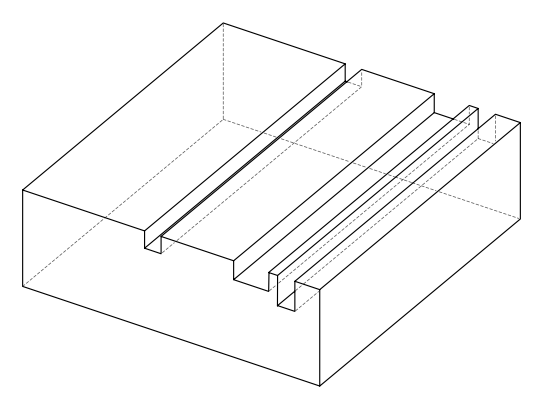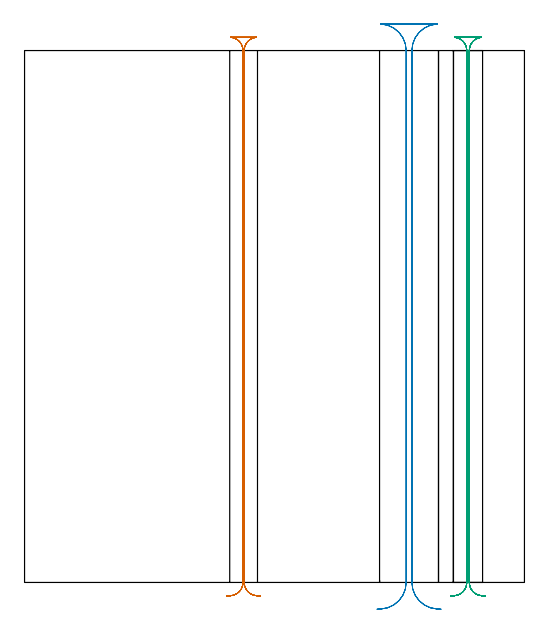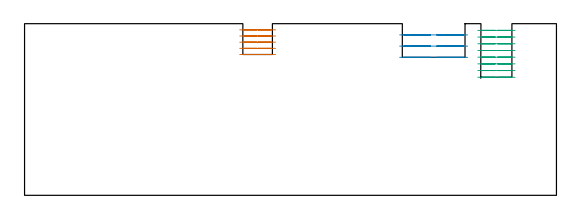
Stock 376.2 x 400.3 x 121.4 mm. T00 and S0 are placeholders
(PLAN: 3 operations, 2 tool changes, 29.1 min)
(1 MILL_RECTANGULAR_SLOT | SLOT_RECTANGULAR | UGT0201_094 | Follow Part, ap 5, ae 75% | 8.93 min | 182383 mm3)
(2 MILL_RECTANGULAR_SLOT_1 | SLOT_RECTANGULAR_1 | UGT0201_019 | Follow Part, ap 10, ae 75% | 5.87 min | 422097 mm3)
(3 MILL_RECTANGULAR_SLOT_2 | SLOT_RECTANGULAR_2 | UGT0201_094 | Follow Part, ap 5, ae 75% | 14.31 min | 332315 mm3)
(TOOL UGT0201_094 | End mill 20 mm | D20 FL38 Z4)
(TOOL UGT0201_019 | End mill 40 mm | D40 FL63 Z6)
(OP 1 MILL_RECTANGULAR_SLOT)
G17 G21 G94 G90
T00 M6
G54
G17 G0 G90 X177.517 Y-10.202 S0 M3
G43 Z131.4 H0
Z117.04
G94 G1 X174.526 Y-9.97 F250.
G2 X165.3 Y0. R10. F500.
G1 Y400.3
G2 X174.526 Y410.27 R10.
G1 Y410.3
X155.174
Y410.27
G2 X164.4 Y400.3 R10.
G1 Y0.
G2 X155.174 Y-9.97 R10.
G1 X152.183 Y-10.202 F250.
G0 X177.517 Z112.68
G1 X174.526 Y-9.97
G2 X165.3 Y0. R10. F500.
G1 Y400.3
G2 X174.526 Y410.27 R10.
G1 Y410.3
X155.174
Y410.27
G2 X164.4 Y400.3 R10.
G1 Y0.
G2 X155.174 Y-9.97 R10.
G1 X152.183 Y-10.202 F250.
G0 X177.517 Z108.32
G1 X174.526 Y-9.97
G2 X165.3 Y0. R10. F500.
G1 Y400.3
G2 X174.526 Y410.27 R10.
G1 Y410.3
X155.174
Y410.27
G2 X164.4 Y400.3 R10.
G1 Y0.
G2 X155.174 Y-9.97 R10.
G1 X152.183 Y-10.202 F250.
G0 X177.517 Z103.96
G1 X174.526 Y-9.97
G2 X165.3 Y0. R10. F500.
G1 Y400.3
G2 X174.526 Y410.27 R10.
G1 Y410.3
X155.174
Y410.27
G2 X164.4 Y400.3 R10.
G1 Y0.
G2 X155.174 Y-9.97 R10.
G1 X152.183 Y-10.202 F250.
G0 X177.517 Z99.6
G1 X174.526 Y-9.97
G2 X165.3 Y0. R10. F500.
G1 Y400.3
G2 X174.526 Y410.27 R10.
G1 Y410.3
X155.174
Y410.27
G2 X164.4 Y400.3 R10.
G1 Y0.
G2 X155.174 Y-9.97 R10.
G1 X152.183 Y-10.202 F250.
G0 Z131.4
M5
M2
(OP 2 MILL_RECTANGULAR_SLOT_1)
G17 G21 G94 G90
T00 M6
G54
G17 G0 G90 X313.4 Y-20.134 S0 M3
G43 Z131.4 H0
Z113.467
G94 G1 X310.405 Y-19.97 F250.
G2 X291.5 Y0. R20. F500.
G1 Y400.3
G2 X310.405 Y420.27 R20.
G1 Y420.3
X268.295
Y420.27
G2 X287.2 Y400.3 R20.
G1 Y0.
G2 X268.295 Y-19.97 R20.
G1 X265.3 Y-20.134 F250.
G0 X313.4 Z105.533
G1 X310.405 Y-19.97
G2 X291.5 Y0. R20. F500.
G1 Y400.3
G2 X310.405 Y420.27 R20.
G1 Y420.3
X268.295
Y420.27
G2 X287.2 Y400.3 R20.
G1 Y0.
G2 X268.295 Y-19.97 R20.
G1 X265.3 Y-20.134 F250.
G0 X313.4 Z97.6
G1 X310.405 Y-19.97
G2 X291.5 Y0. R20. F500.
G1 Y400.3
G2 X310.405 Y420.27 R20.
G1 Y420.3
X268.295
Y420.27
G2 X287.2 Y400.3 R20.
G1 Y0.
G2 X268.295 Y-19.97 R20.
G1 X265.3 Y-20.134 F250.
G0 Z131.4
M5
M2
(OP 3 MILL_RECTANGULAR_SLOT_2)
G17 G21 G94 G90
T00 M6
G54
G17 G0 G90 X346.917 Y-10.202 S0 M3
G43 Z131.4 H0
Z116.662
G94 G1 X343.926 Y-9.97 F250.
G2 X334.7 Y0. R10. F500.
G1 Y400.3
G2 X343.926 Y410.27 R10.
G1 Y410.3
X323.574
Y410.27
G2 X332.8 Y400.3 R10.
G1 Y0.
G2 X323.574 Y-9.97 R10.
G1 X320.583 Y-10.202 F250.
G0 X346.917 Z111.925
G1 X343.926 Y-9.97
G2 X334.7 Y0. R10. F500.
G1 Y400.3
G2 X343.926 Y410.27 R10.
G1 Y410.3
X323.574
Y410.27
G2 X332.8 Y400.3 R10.
G1 Y0.
G2 X323.574 Y-9.97 R10.
G1 X320.583 Y-10.202 F250.
G0 X346.917 Z107.187
G1 X343.926 Y-9.97
G2 X334.7 Y0. R10. F500.
G1 Y400.3
G2 X343.926 Y410.27 R10.
G1 Y410.3
X323.574
Y410.27
G2 X332.8 Y400.3 R10.
G1 Y0.
G2 X323.574 Y-9.97 R10.
G1 X320.583 Y-10.202 F250.
G0 X346.917 Z102.45
G1 X343.926 Y-9.97
G2 X334.7 Y0. R10. F500.
G1 Y400.3
G2 X343.926 Y410.27 R10.
G1 Y410.3
X323.574
Y410.27
G2 X332.8 Y400.3 R10.
G1 Y0.
G2 X323.574 Y-9.97 R10.
G1 X320.583 Y-10.202 F250.
G0 X346.917 Z97.712
G1 X343.926 Y-9.97
G2 X334.7 Y0. R10. F500.
G1 Y400.3
G2 X343.926 Y410.27 R10.
G1 Y410.3
X323.574
Y410.27
G2 X332.8 Y400.3 R10.
G1 Y0.
G2 X323.574 Y-9.97 R10.
G1 X320.583 Y-10.202 F250.
G0 X346.917 Z92.975
G1 X343.926 Y-9.97
G2 X334.7 Y0. R10. F500.
G1 Y400.3
G2 X343.926 Y410.27 R10.
G1 Y410.3
X323.574
Y410.27
G2 X332.8 Y400.3 R10.
G1 Y0.
G2 X323.574 Y-9.97 R10.
G1 X320.583 Y-10.202 F250.
G0 X346.917 Z88.237
G1 X343.926 Y-9.97
G2 X334.7 Y0. R10. F500.
G1 Y400.3
G2 X343.926 Y410.27 R10.
G1 Y410.3
X323.574
Y410.27
G2 X332.8 Y400.3 R10.
G1 Y0.
G2 X323.574 Y-9.97 R10.
G1 X320.583 Y-10.202 F250.
G0 X346.917 Z83.5
G1 X343.926 Y-9.97
G2 X334.7 Y0. R10. F500.
G1 Y400.3
G2 X343.926 Y410.27 R10.
G1 Y410.3
X323.574
Y410.27
G2 X332.8 Y400.3 R10.
G1 Y0.
G2 X323.574 Y-9.97 R10.
G1 X320.583 Y-10.202 F250.
G0 Z131.4
M5
M2
